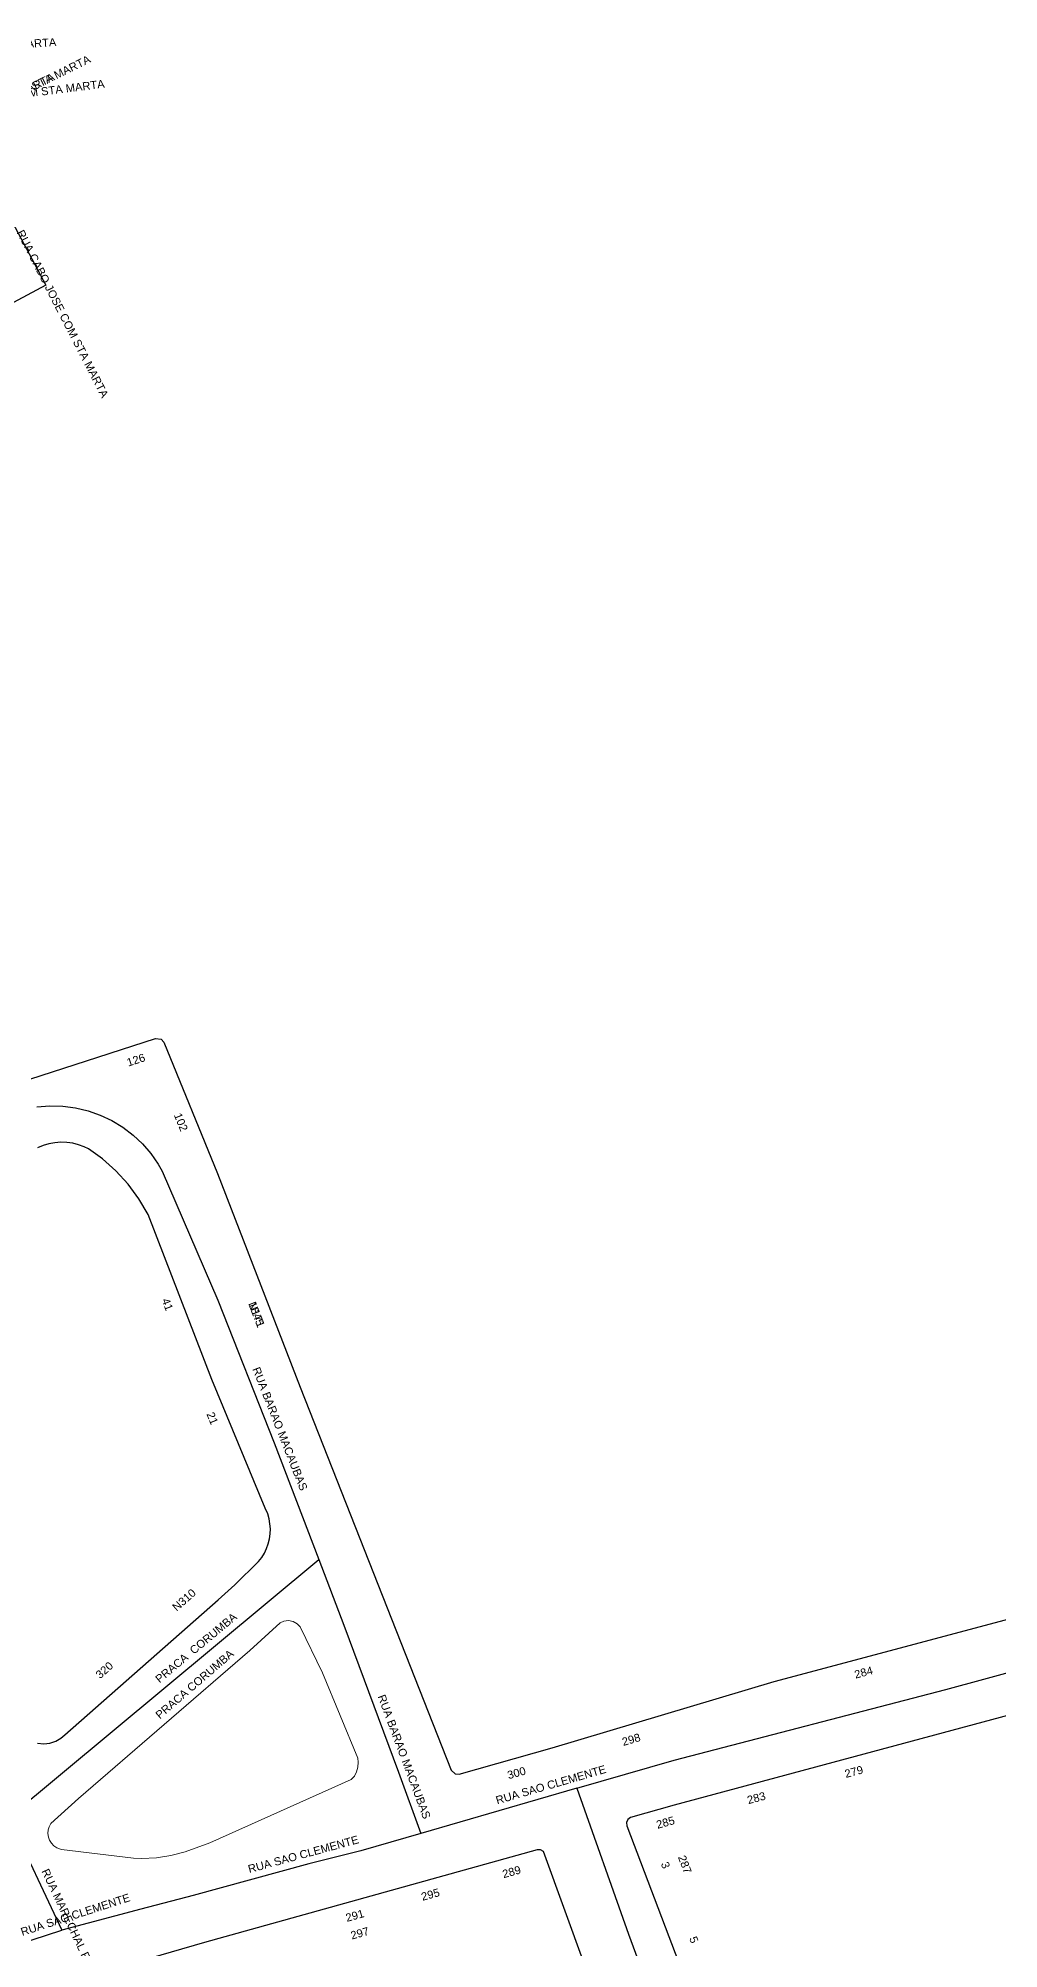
# Model space of a CAD drawing. Header units: millimetres. Extents: x 617751 to 636088, y 68402 to 77988.
# Drawn here: x 628909 to 629053.1, y 73636.2 to 73922.8 of the extents above; entities that cross this region are included whole.
import ezdxf

# ---------------------------------------------------------------- set-up
doc = ezdxf.new("R2010")
doc.units = ezdxf.units.MM
doc.header["$LTSCALE"] = 3
doc.header["$MEASUREMENT"] = 0
for name, color, linetype in [('ALINHAMENTO PREDIAL', 120, 'Continuous'), ('NOME LOGRADOURO', 252, 'Continuous'), ('NUMERAÇÃO', 7, 'Continuous'), ('OBRA DE ARTE', 190, 'Continuous')]:
    doc.layers.add(name, color=color, linetype=linetype)
doc.styles.get("Standard").update_dxf_attribs({"font": 'arial.ttf'})

msp = doc.modelspace()

# ---------------------------------------------------------------- linework, layer by layer
at = {"layer": 'ALINHAMENTO PREDIAL'}
for points in [[(628901.68, 73901.43), (628910.11, 73885.69), (628872.32, 73865.53)], [(628901.68, 73901.43), (628910.11, 73885.69), (628872.32, 73865.53)], [(628900.7, 73764.37), (628926.57, 73772.71), (628927.38, 73772.62), (628927.79, 73772.16), (628935.86, 73752.44), (628948.24, 73720.41), (628970.92, 73662.97), (628971.5, 73662.4), (628972.12, 73662.37), (628986.1, 73666.31), (629019.38, 73676.28), (629155.37, 73712.53)], [(628900.7, 73764.37), (628926.57, 73772.71), (628927.38, 73772.62), (628927.79, 73772.16), (628935.86, 73752.44), (628948.24, 73720.41), (628970.92, 73662.97), (628971.5, 73662.4), (628972.12, 73662.37), (628986.1, 73666.31), (629019.38, 73676.28), (629155.37, 73712.53)], [(628908.87, 73666.99), (628909.79, 73666.91), (628910.7, 73667.01), (628911.58, 73667.31), (628912.37, 73667.78), (628912.93, 73668.28), (628935.94, 73688.53), (628938.48, 73690.78), (628942.02, 73694.26), (628942.49, 73694.86), (628942.89, 73695.51), (628943.22, 73696.19), (628943.48, 73696.91), (628943.66, 73697.65), (628943.76, 73698.4), (628943.79, 73699.16), (628943.73, 73699.92), (628943.6, 73700.67), (628943.39, 73701.4), (628943.01, 73702.28), (628935.02, 73721.55), (628925.44, 73746.33), (628924.06, 73748.67), (628922.45, 73750.86), (628920.62, 73752.87), (628918.59, 73754.67), (628916.51, 73756.17), (628915.85, 73756.48), (628915.01, 73756.78), (628914.13, 73757), (628913.24, 73757.12), (628912.34, 73757.15), (628911.44, 73757.08), (628910.55, 73756.92), (628909.69, 73756.67), (628908.86, 73756.32)], [(629074.49, 73676.54), (629004.36, 73657.72), (628997.85, 73655.88), (628997.43, 73655.58), (628997.22, 73655.1), (628997.27, 73654.59)], [(628997.27, 73654.59), (629017.56, 73601.27), (629033.07, 73557.23), (629057.47, 73492.6)], [(628911.75, 73629.6), (628931.27, 73575.11), (628953.05, 73515.81), (628969.12, 73474.09), (628990.91, 73416.29), (629003.66, 73381.88), (629031.07, 73306.61), (629046.83, 73264.74), (629114.81, 73290.23), (629103.38, 73322.06), (629094.34, 73347.89), (629078.97, 73391.59), (629068.93, 73418.63), (629052.09, 73465.29), (629028.45, 73527.24), (629009.37, 73583.01), (628984.78, 73650.77), (628984.33, 73651.03), (628983.82, 73651.02), (628933.91, 73637.1), (628912.35, 73630.88), (628911.93, 73630.58), (628911.71, 73630.11), (628911.75, 73629.6)]]:
    msp.add_lwpolyline(points, dxfattribs=at)
at = {"layer": 'NOME LOGRADOURO'}
for points in [[(628908.77, 73762.46), (628910.7, 73762.61), (628912.63, 73762.57), (628914.55, 73762.32), (628916.43, 73761.87), (628918.25, 73761.23), (628920, 73760.41), (628921.65, 73759.4), (628923.18, 73758.23), (628924.59, 73756.9), (628925.85, 73755.44), (628926.95, 73753.85), (628927.53, 73752.83), (628935.93, 73733.48), (628944.35, 73712.08), (628951.04, 73694.58)], [(628904.55, 73655.84), (628951.04, 73694.58)], [(628951.04, 73694.58), (628954.81, 73684.73), (628963.04, 73662.64), (628966.39, 73653.48)], [(628989.8, 73660.26), (629004.38, 73664.48), (629045.17, 73675.06), (629087.28, 73686.53)], [(628989.8, 73660.26), (628966.39, 73653.48)], [(628989.8, 73660.26), (628997.51, 73638.34), (629006.75, 73613.44), (629016.09, 73588.36), (629024.96, 73563.19), (629033.92, 73538.02), (629042.89, 73512.94), (629051.38, 73488.76), (629059.78, 73464.58), (629068.46, 73440.4), (629077.05, 73416.31), (629085.44, 73392.67), (629088.15, 73385.24), (629122.62, 73286.11)], [(628904.55, 73655.84), (628912.48, 73638.96)], [(628966.39, 73653.48), (628957.39, 73650.88), (628949.58, 73648.93), (628932.19, 73644.18), (628924.34, 73642.1), (628912.48, 73638.96)], [(628901.24, 73635.33), (628912.48, 73638.96)]]:
    msp.add_lwpolyline(points, dxfattribs=at)
at = {"layer": 'OBRA DE ARTE', "lineweight": 20}
msp.add_lwpolyline([(628914.98, 73658.72), (628940.73, 73680.91), (628945.27, 73685.04), (628945.83, 73685.3), (628946.52, 73685.39), (628947.19, 73685.27), (628947.79, 73684.93), (628948.27, 73684.44), (628951.6, 73677.55), (628956.9, 73664.76), (628956.99, 73664.14), (628956.94, 73663.41), (628956.73, 73662.71), (628956.39, 73662.08), (628955.93, 73661.54), (628934.72, 73652.05), (628930.99, 73650.71), (628928.85, 73650.15), (628926.68, 73649.82), (628924.47, 73649.72), (628923.23, 73649.76), (628912.44, 73651.07), (628911.73, 73651.33), (628911.29, 73651.62), (628910.94, 73651.99), (628910.66, 73652.45), (628910.49, 73652.92), (628910.41, 73653.46), (628910.45, 73653.99), (628910.59, 73654.47), (628910.85, 73654.95), (628914.98, 73658.72)], dxfattribs=at)

# ---------------------------------------------------------------- texts
at = {"layer": 'NOME LOGRADOURO'}
for s, rotation, p in [('RUA  ANDORINHA COM STA MARTA', 3.36, (628882.79, 73919.88)), ('RUA  DA ASSEMBLEIA COM STA MARTA', 26.38, (628887.99, 73904.83)), ('RUA  DA ASSEMBLEIA COM STA MARTA', 26.38, (628882.59, 73902.15)), ('RUA  ANDORINHA COM STA MARTA', 7.15, (628890.24, 73911.74)), ('RUA CABO JOSE COM STA MARTA', 297.19, (628905.69, 73893.61)), ('RUA BARAO MACAUBAS', 291.4776, (628941.07, 73723.14)), ('PRACA  CORUMBA', 39.8044, (628927.16, 73675.97)), ('RUA BARAO MACAUBAS', 290.4337, (628959.87, 73674.03)), ('RUA SAO CLEMENTE', 16.15, (628977.82, 73657.83)), ('RUA SAO CLEMENTE', 15.28, (628940.63, 73647.52)), ('RUA MARECHAL FRANCISCO MOURA', 295.1635, (628909.42, 73647.82)), ('RUA SAO CLEMENTE', 17.9, (628906.56, 73638.09))]:
    msp.add_text(s, height=1.2, rotation=rotation, dxfattribs=at).set_placement(p)
at = {"layer": 'NUMERAÇÃO'}
for s, rotation, p in [('126', 17.8774, (628922.47, 73768.5)), ('102', 292.2271, (628929.29, 73761.24)), ('41', 291.1017, (628927.46, 73733.48)), ('1845', 291.0972, (628940.45, 73732.95)), ('N171', 291.0972, (628940.45, 73732.95)), ('21', 292.5074, (628934.18, 73716.38)), ('N310', 41.382, (628929.73, 73686.73)), ('320', 41.382, (628918.23, 73676.6)), ('284', 14.9251, (629031.61, 73676.69)), ('298', 16.481, (628996.76, 73666.59)), ('300', 15.7475, (628979.54, 73661.6)), ('279', 15.0295, (629030.15, 73661.79)), ('283', 15.0295, (629015.52, 73657.86)), ('285', 15.7293, (629001.89, 73654.16)), ('289', 15.5918, (628978.8, 73646.76)), ('3', 290.8055, (629002.36, 73648.94)), ('287', 290.8055, (629004.93, 73649.92)), ('295', 15.5918, (628966.62, 73643.36)), ('291', 15.5918, (628955.28, 73640.2)), ('297', 15.5918, (628956.02, 73637.55)), ('5', 290.8055, (629006.62, 73637.75))]:
    msp.add_text(s, height=1.2, rotation=rotation, dxfattribs=at).set_placement(p)
at = {"layer": 'OBRA DE ARTE'}
msp.add_text('PRACA CORUMBA', height=1.2, rotation=40.7477, dxfattribs=at).set_placement((628927.2, 73670.57))

doc.saveas('drawing.dxf')
